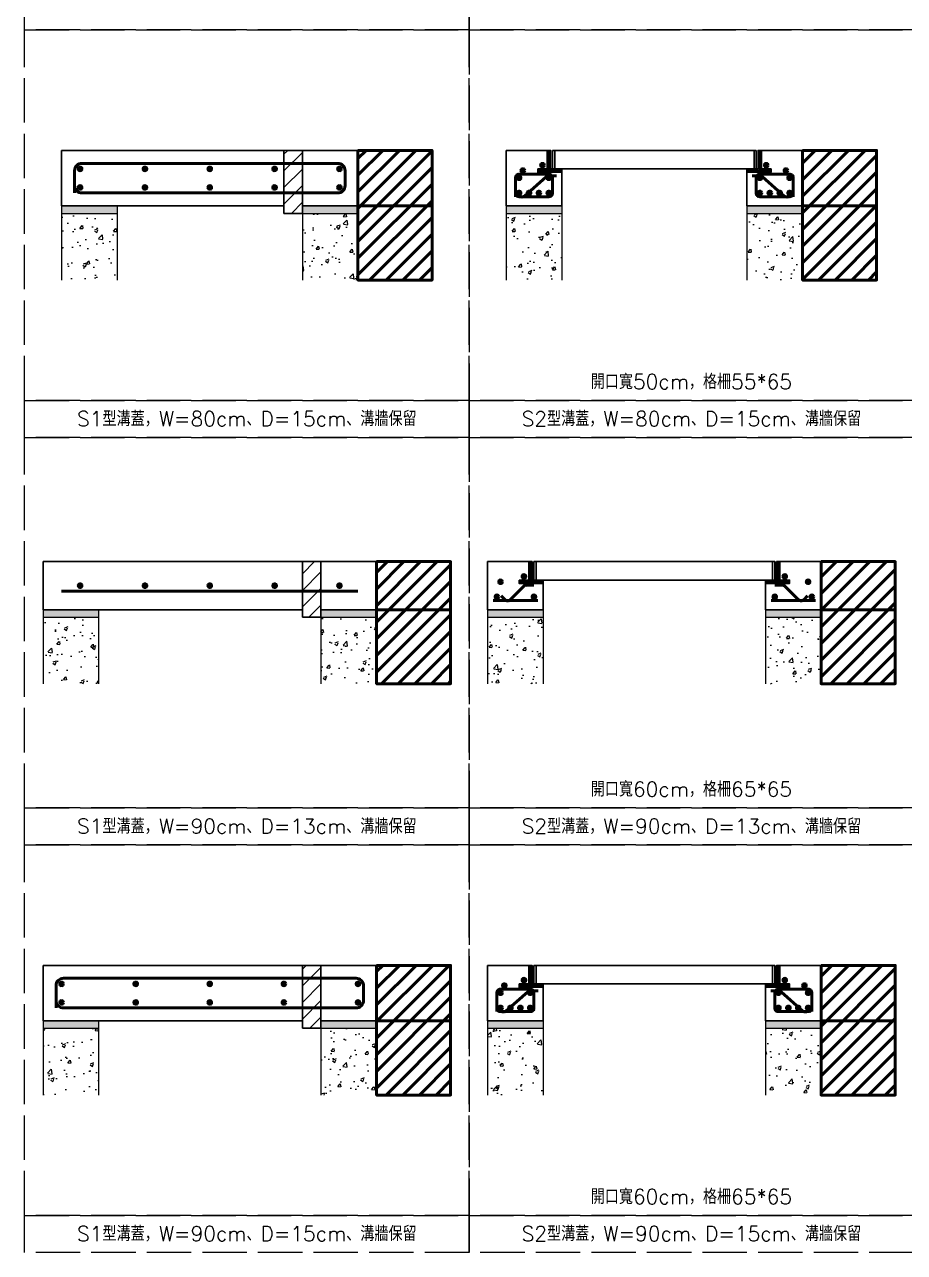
# Model space of a CAD drawing. Extents: x -4891 to 4829, y -5666 to -3242.
# Drawn here: x 3425.3 to 3662.8, y -5006.3 to -4674.8 of the extents above; entities that cross this region are included whole.
import ezdxf

# ---------------------------------------------------------------- set-up
doc = ezdxf.new("R2010")
doc.units = 0
doc.header["$MEASUREMENT"] = 0
doc.linetypes.add('ACAD_ISO02W100', pattern=[15, 12, -3])
for name, color, linetype, lineweight in [('一、3.基本-變更', 1, 'Continuous', 50), ('二、1.繪圖-既有設施', 8, 'Continuous', 20), ('二、2.繪圖-施作項目', 181, 'Continuous', 30), ('二、5.繪圖-鋼筋', 60, 'Continuous', 50), ('二、6.繪圖-其他施作項目', 35, 'Continuous', 30)]:
    doc.layers.add(name, color=color, linetype=linetype, lineweight=lineweight)
doc.layers.add('一、4.基本-隱藏', color=9, linetype='ACAD_ISO02W100', lineweight=20, plot=False)
doc.layers.add('三、3.文字-註解文字', color=2, linetype='Continuous')
doc.styles.add('Content', font='romans.shx', dxfattribs={"height": 4, "bigfont": 'genie.shx'})
pattern_1 = [(0, (-224119.11284, -336857.6605), (0.635, 0.635), [0.3175, -0.9525]), (90, (-224118.9541, -336857.8192), (-0.635, 0.635), [0.3175, -0.9525])]
pattern_2 = [(50, (-224119.113, -336857.6605), (9.10923345, -0.79695428), [0.9525, -10.4775]), (355, (-224119.113, -336857.6605), (-1.76217107, 9.55284226), [0.762, -8.3820292]), (100.4514447, (-224118.354, -336857.727), (7.34706235, 8.7558876), [0.80950044, -8.90451223]), (46.1842, (-224119.113, -336855.12), (13.55395204, -2.1021164), [1.42875, -15.71625]), (96.6355576, (-224117.983, -336855.296), (11.8702067, 12.37130623), [1.21425116, -13.3567804]), (351.184151, (-224119.113, -336855.12), (11.8702067, 12.37130623), [1.14299835, -12.5729866]), (21, (-224117.843, -336855.7555), (7.58071956, -5.11325991), [0.9525, -10.4775]), (326, (-224117.843, -336855.7555), (3.09010142, 9.2093983), [0.762, -8.382]), (71.451445, (-224117.211, -336856.182), (10.67082096, 4.09613844), [0.80950044, -8.90449688]), (37.5, (-224119.113, -336857.6605), (0.154430163, 4.227751944), [0, -8.2804, 0, -8.509, 0, -8.41375]), (7.5, (-224119.113, -336857.6605), (3.340983126, 5.00902874), [0, -4.8514, 0, -8.0899, 0, -3.20675]), (327.5, (-224121.945, -336857.6605), (6.779529758, -0.2864372), [0, -3.175, 0, -9.906, 0, -13.1445]), (317.5, (-224123.215, -336857.6605), (7.40645907, 1.27132455), [0, -4.1275, 0, -6.5786, 0, -9.3345])]
pattern_3 = [(45, (-224119.1128, -336857.6605), (-2.24506403, 2.24506403), [])]

msp = doc.modelspace()

# ---------------------------------------------------------------- hatches: boundary and pattern name
at = {"layer": '一、3.基本-變更'}
h = msp.add_hatch(dxfattribs=at)
h.set_pattern_fill('ANSI31', color=256)
h.set_pattern_definition(pattern_3)
h.paths.add_polyline_path([(3535.347, -4723.796), (3535.347, -4708.796), (3515.347, -4708.796), (3515.347, -4723.796)])
h.paths.add_polyline_path([(3515.347, -4723.796), (3515.347, -4743.796), (3535.347, -4743.796), (3535.347, -4723.796)])
h = msp.add_hatch(dxfattribs=at)
h.set_pattern_fill('ANSI31', color=256)
h.set_pattern_definition(pattern_3)
h.paths.add_polyline_path([(3655.347, -4708.796), (3635.347, -4708.796), (3635.347, -4723.796), (3655.347, -4723.796)])
h.paths.add_polyline_path([(3655.347, -4723.796), (3635.347, -4723.796), (3635.347, -4743.796), (3655.347, -4743.796)])
h = msp.add_hatch(dxfattribs=at)
h.set_pattern_fill('ANSI31', color=256)
h.set_pattern_definition(pattern_3)
h.paths.add_polyline_path([(3540.347, -4819.796), (3520.347, -4819.796), (3520.347, -4832.796), (3540.347, -4832.796)])
h.paths.add_polyline_path([(3540.347, -4832.796), (3520.347, -4832.796), (3520.347, -4852.796), (3540.347, -4852.796)])
h = msp.add_hatch(dxfattribs=at)
h.set_pattern_fill('ANSI31', color=256)
h.set_pattern_definition(pattern_3)
h.paths.add_polyline_path([(3640.347, -4819.796), (3640.347, -4832.796), (3660.347, -4832.796), (3660.347, -4819.796)])
h.paths.add_polyline_path([(3660.347, -4832.796), (3640.347, -4832.796), (3640.347, -4852.796), (3660.347, -4852.796)])
h = msp.add_hatch(dxfattribs=at)
h.set_pattern_fill('ANSI31', color=256)
h.set_pattern_definition(pattern_3)
h.paths.add_polyline_path([(3520.347, -4928.796), (3520.347, -4943.796), (3540.347, -4943.796), (3540.347, -4928.796)])
h.paths.add_polyline_path([(3540.347, -4963.796), (3540.347, -4943.796), (3520.347, -4943.796), (3520.347, -4963.796)])
h = msp.add_hatch(dxfattribs=at)
h.set_pattern_fill('ANSI31', color=256)
h.set_pattern_definition(pattern_3)
h.paths.add_polyline_path([(3660.347, -4943.796), (3660.347, -4928.796), (3640.347, -4928.796), (3640.347, -4943.796)])
h.paths.add_polyline_path([(3660.347, -4943.796), (3640.347, -4943.796), (3640.347, -4963.796), (3660.347, -4963.796)])
at = {"layer": '二、1.繪圖-既有設施'}
h = msp.add_hatch(dxfattribs=at)
h.set_pattern_fill('CROSS', color=256, scale=0.1)
h.set_pattern_definition(pattern_1)
h.paths.add_polyline_path([(3450.347, -4723.796), (3435.347, -4723.796), (3435.347, -4725.796), (3450.347, -4725.796)])
h.paths.add_polyline_path([(3515.347, -4723.796), (3500.347, -4723.796), (3500.347, -4725.796), (3515.347, -4725.796)])
h = msp.add_hatch(dxfattribs=at)
h.set_pattern_fill('AR-CONC', color=256, scale=0.05)
h.set_pattern_definition(pattern_2)
h.paths.add_polyline_path([(3450.347, -4725.796), (3435.347, -4725.796), (3435.347, -4743.796), (3450.347, -4743.796)])
h.paths.add_polyline_path([(3515.347, -4725.796), (3500.347, -4725.796), (3500.347, -4743.796), (3515.347, -4743.796)])
h = msp.add_hatch(dxfattribs=at)
h.set_pattern_fill('CROSS', color=256, scale=0.1)
h.set_pattern_definition(pattern_1)
h.paths.add_polyline_path([(3570.347, -4723.796), (3555.347, -4723.796), (3555.347, -4725.796), (3570.347, -4725.796)])
h.paths.add_polyline_path([(3635.347, -4723.796), (3620.347, -4723.796), (3620.347, -4725.796), (3635.347, -4725.796)])
h = msp.add_hatch(dxfattribs=at)
h.set_pattern_fill('AR-CONC', color=256, scale=0.05)
h.set_pattern_definition(pattern_2)
h.paths.add_polyline_path([(3570.347, -4725.796), (3555.347, -4725.796), (3555.347, -4743.796), (3570.347, -4743.796)])
h.paths.add_polyline_path([(3635.347, -4725.796), (3620.347, -4725.796), (3620.347, -4743.796), (3635.347, -4743.796)])
h = msp.add_hatch(dxfattribs=at)
h.set_pattern_fill('CROSS', color=256, scale=0.1)
h.set_pattern_definition(pattern_1)
h.paths.add_polyline_path([(3445.347, -4832.796), (3430.347, -4832.796), (3430.347, -4834.796), (3445.347, -4834.796)])
h.paths.add_polyline_path([(3520.347, -4832.796), (3505.347, -4832.796), (3505.347, -4834.796), (3520.347, -4834.796)])
h = msp.add_hatch(dxfattribs=at)
h.set_pattern_fill('CROSS', color=256, scale=0.1)
h.set_pattern_definition(pattern_1)
h.paths.add_polyline_path([(3565.347, -4832.796), (3550.347, -4832.796), (3550.347, -4834.796), (3565.347, -4834.796)])
h.paths.add_polyline_path([(3640.347, -4832.796), (3625.347, -4832.796), (3625.347, -4834.796), (3640.347, -4834.796)])
h = msp.add_hatch(dxfattribs=at)
h.set_pattern_fill('AR-CONC', color=256, scale=0.05)
h.set_pattern_definition(pattern_2)
h.paths.add_polyline_path([(3445.347, -4834.796), (3430.347, -4834.796), (3430.347, -4852.796), (3445.347, -4852.796)])
h.paths.add_polyline_path([(3520.347, -4834.796), (3505.347, -4834.796), (3505.347, -4852.796), (3520.347, -4852.796)])
h = msp.add_hatch(dxfattribs=at)
h.set_pattern_fill('AR-CONC', color=256, scale=0.05)
h.set_pattern_definition(pattern_2)
h.paths.add_polyline_path([(3565.347, -4834.796), (3550.347, -4834.796), (3550.347, -4852.796), (3565.347, -4852.796)])
h.paths.add_polyline_path([(3640.347, -4834.796), (3625.347, -4834.796), (3625.347, -4852.796), (3640.347, -4852.796)])
h = msp.add_hatch(dxfattribs=at)
h.set_pattern_fill('CROSS', color=256, scale=0.1)
h.set_pattern_definition(pattern_1)
h.paths.add_polyline_path([(3445.347, -4943.796), (3430.347, -4943.796), (3430.347, -4945.796), (3445.347, -4945.796)])
h.paths.add_polyline_path([(3520.347, -4943.796), (3505.347, -4943.796), (3505.347, -4945.796), (3520.347, -4945.796)])
h = msp.add_hatch(dxfattribs=at)
h.set_pattern_fill('CROSS', color=256, scale=0.1)
h.set_pattern_definition(pattern_1)
h.paths.add_polyline_path([(3565.347, -4943.796), (3550.347, -4943.796), (3550.347, -4945.796), (3565.347, -4945.796)])
h.paths.add_polyline_path([(3640.347, -4943.796), (3625.347, -4943.796), (3625.347, -4945.796), (3640.347, -4945.796)])
h = msp.add_hatch(dxfattribs=at)
h.set_pattern_fill('AR-CONC', color=256, scale=0.05)
h.set_pattern_definition(pattern_2)
h.paths.add_polyline_path([(3445.347, -4945.796), (3430.347, -4945.796), (3430.347, -4963.796), (3445.347, -4963.796)])
h.paths.add_polyline_path([(3520.347, -4945.796), (3505.347, -4945.796), (3505.347, -4963.796), (3520.347, -4963.796)])
h = msp.add_hatch(dxfattribs=at)
h.set_pattern_fill('AR-CONC', color=256, scale=0.05)
h.set_pattern_definition(pattern_2)
h.paths.add_polyline_path([(3565.347, -4945.796), (3550.347, -4945.796), (3550.347, -4963.796), (3565.347, -4963.796)])
h.paths.add_polyline_path([(3640.347, -4945.796), (3625.347, -4945.796), (3625.347, -4963.796), (3640.347, -4963.796)])
at = {"layer": '二、5.繪圖-鋼筋'}
h = msp.add_hatch(color=256, dxfattribs=at)
h.dxf.hatch_style = 1
h.paths.add_polyline_path([(3439.847, -4713.796, 1), (3440.847, -4713.796, 1)])
h = msp.add_hatch(color=256, dxfattribs=at)
h.dxf.hatch_style = 1
h.paths.add_polyline_path([(3457.347, -4713.796, 1), (3458.347, -4713.796, 1)])
h = msp.add_hatch(color=256, dxfattribs=at)
h.dxf.hatch_style = 1
h.paths.add_polyline_path([(3474.847, -4713.796, 1), (3475.847, -4713.796, 1)])
h = msp.add_hatch(color=256, dxfattribs=at)
h.dxf.hatch_style = 1
h.paths.add_polyline_path([(3492.347, -4713.796, 1), (3493.347, -4713.796, 1)])
h = msp.add_hatch(color=256, dxfattribs=at)
h.dxf.hatch_style = 1
h.paths.add_polyline_path([(3509.847, -4713.796, 1), (3510.847, -4713.796, 1)])
h = msp.add_hatch(color=256, dxfattribs=at)
h.dxf.hatch_style = 1
h.paths.add_polyline_path([(3564.647, -4712.796, 1), (3565.647, -4712.796, 1)])
h = msp.add_hatch(color=256, dxfattribs=at)
h.dxf.hatch_style = 1
h.paths.add_polyline_path([(3625.047, -4712.796, 1), (3626.047, -4712.796, 1)])
h = msp.add_hatch(color=256, dxfattribs=at)
h.dxf.hatch_style = 1
h.paths.add_polyline_path([(3558.347, -4716.196, 1), (3559.347, -4716.196, 1)])
h = msp.add_hatch(color=256, dxfattribs=at)
h.dxf.hatch_style = 1
h.paths.add_polyline_path([(3559.347, -4714.246, 1), (3560.347, -4714.246, 1)])
h = msp.add_hatch(color=256, dxfattribs=at)
h.dxf.hatch_style = 1
h.paths.add_polyline_path([(3566.347, -4716.196, 1), (3567.347, -4716.196, 1)])
h = msp.add_hatch(color=256, dxfattribs=at)
h.dxf.hatch_style = 1
h.paths.add_polyline_path([(3623.347, -4716.196, 1), (3624.347, -4716.196, 1)])
h = msp.add_hatch(color=256, dxfattribs=at)
h.dxf.hatch_style = 1
h.paths.add_polyline_path([(3630.347, -4714.246, 1), (3631.347, -4714.246, 1)])
h = msp.add_hatch(color=256, dxfattribs=at)
h.dxf.hatch_style = 1
h.paths.add_polyline_path([(3631.347, -4716.196, 1), (3632.347, -4716.196, 1)])
h = msp.add_hatch(color=256, dxfattribs=at)
h.dxf.hatch_style = 1
h.paths.add_polyline_path([(3439.847, -4718.796, 1), (3440.847, -4718.796, 1)])
h = msp.add_hatch(color=256, dxfattribs=at)
h.dxf.hatch_style = 1
h.paths.add_polyline_path([(3457.347, -4718.796, 1), (3458.347, -4718.796, 1)])
h = msp.add_hatch(color=256, dxfattribs=at)
h.dxf.hatch_style = 1
h.paths.add_polyline_path([(3474.847, -4718.796, 1), (3475.847, -4718.796, 1)])
h = msp.add_hatch(color=256, dxfattribs=at)
h.dxf.hatch_style = 1
h.paths.add_polyline_path([(3492.347, -4718.796, 1), (3493.347, -4718.796, 1)])
h = msp.add_hatch(color=256, dxfattribs=at)
h.dxf.hatch_style = 1
h.paths.add_polyline_path([(3509.847, -4718.796, 1), (3510.847, -4718.796, 1)])
h = msp.add_hatch(color=256, dxfattribs=at)
h.dxf.hatch_style = 1
h.paths.add_polyline_path([(3558.347, -4720.296, 1), (3559.347, -4720.296, 1)])
h = msp.add_hatch(color=256, dxfattribs=at)
h.dxf.hatch_style = 1
h.paths.add_polyline_path([(3561.007, -4720.296, 1), (3562.007, -4720.296, 1)])
h = msp.add_hatch(color=256, dxfattribs=at)
h.dxf.hatch_style = 1
h.paths.add_polyline_path([(3563.677, -4720.296, 1), (3564.677, -4720.296, 1)])
h = msp.add_hatch(color=256, dxfattribs=at)
h.dxf.hatch_style = 1
h.paths.add_polyline_path([(3566.347, -4720.296, 1), (3567.347, -4720.296, 1)])
h = msp.add_hatch(color=256, dxfattribs=at)
h.dxf.hatch_style = 1
h.paths.add_polyline_path([(3623.347, -4720.296, 1), (3624.347, -4720.296, 1)])
h = msp.add_hatch(color=256, dxfattribs=at)
h.dxf.hatch_style = 1
h.paths.add_polyline_path([(3626.017, -4720.296, 1), (3627.017, -4720.296, 1)])
h = msp.add_hatch(color=256, dxfattribs=at)
h.dxf.hatch_style = 1
h.paths.add_polyline_path([(3628.687, -4720.296, 1), (3629.687, -4720.296, 1)])
h = msp.add_hatch(color=256, dxfattribs=at)
h.dxf.hatch_style = 1
h.paths.add_polyline_path([(3631.347, -4720.296, 1), (3632.347, -4720.296, 1)])
h = msp.add_hatch(color=256, dxfattribs=at)
h.dxf.hatch_style = 1
h.paths.add_polyline_path([(3439.847, -4826.296, 1), (3440.847, -4826.296, 1)])
h = msp.add_hatch(color=256, dxfattribs=at)
h.dxf.hatch_style = 1
h.paths.add_polyline_path([(3457.347, -4826.296, 1), (3458.347, -4826.296, 1)])
h = msp.add_hatch(color=256, dxfattribs=at)
h.dxf.hatch_style = 1
h.paths.add_polyline_path([(3474.847, -4826.296, 1), (3475.847, -4826.296, 1)])
h = msp.add_hatch(color=256, dxfattribs=at)
h.dxf.hatch_style = 1
h.paths.add_polyline_path([(3492.347, -4826.296, 1), (3493.347, -4826.296, 1)])
h = msp.add_hatch(color=256, dxfattribs=at)
h.dxf.hatch_style = 1
h.paths.add_polyline_path([(3509.847, -4826.296, 1), (3510.847, -4826.296, 1)])
h = msp.add_hatch(color=256, dxfattribs=at)
h.dxf.hatch_style = 1
h.paths.add_polyline_path([(3553.347, -4825.246, 1), (3554.347, -4825.246, 1)])
h = msp.add_hatch(color=256, dxfattribs=at)
h.dxf.hatch_style = 1
h.paths.add_polyline_path([(3559.647, -4823.796, 1), (3560.647, -4823.796, 1)])
h = msp.add_hatch(color=256, dxfattribs=at)
h.dxf.hatch_style = 1
h.paths.add_polyline_path([(3630.047, -4823.796, 1), (3631.047, -4823.796, 1)])
h = msp.add_hatch(color=256, dxfattribs=at)
h.dxf.hatch_style = 1
h.paths.add_polyline_path([(3636.347, -4825.246, 1), (3637.347, -4825.246, 1)])
h = msp.add_hatch(color=256, dxfattribs=at)
h.dxf.hatch_style = 1
h.paths.add_polyline_path([(3552.347, -4829.296, 1), (3553.347, -4829.296, 1)])
h = msp.add_hatch(color=256, dxfattribs=at)
h.dxf.hatch_style = 1
h.paths.add_polyline_path([(3562.347, -4829.296, 1), (3563.347, -4829.296, 1)])
h = msp.add_hatch(color=256, dxfattribs=at)
h.dxf.hatch_style = 1
h.paths.add_polyline_path([(3627.347, -4829.296, 1), (3628.347, -4829.296, 1)])
h = msp.add_hatch(color=256, dxfattribs=at)
h.dxf.hatch_style = 1
h.paths.add_polyline_path([(3637.347, -4829.296, 1), (3638.347, -4829.296, 1)])
h = msp.add_hatch(color=256, dxfattribs=at)
h.dxf.hatch_style = 1
h.paths.add_polyline_path([(3434.847, -4933.796, 1), (3435.847, -4933.796, 1)])
h = msp.add_hatch(color=256, dxfattribs=at)
h.dxf.hatch_style = 1
h.paths.add_polyline_path([(3454.847, -4933.796, 1), (3455.847, -4933.796, 1)])
h = msp.add_hatch(color=256, dxfattribs=at)
h.dxf.hatch_style = 1
h.paths.add_polyline_path([(3474.847, -4933.796, 1), (3475.847, -4933.796, 1)])
h = msp.add_hatch(color=256, dxfattribs=at)
h.dxf.hatch_style = 1
h.paths.add_polyline_path([(3494.847, -4933.796, 1), (3495.847, -4933.796, 1)])
h = msp.add_hatch(color=256, dxfattribs=at)
h.dxf.hatch_style = 1
h.paths.add_polyline_path([(3514.847, -4933.796, 1), (3515.847, -4933.796, 1)])
h = msp.add_hatch(color=256, dxfattribs=at)
h.dxf.hatch_style = 1
h.paths.add_polyline_path([(3554.347, -4934.246, 1), (3555.347, -4934.246, 1)])
h = msp.add_hatch(color=256, dxfattribs=at)
h.dxf.hatch_style = 1
h.paths.add_polyline_path([(3559.647, -4932.796, 1), (3560.647, -4932.796, 1)])
h = msp.add_hatch(color=256, dxfattribs=at)
h.dxf.hatch_style = 1
h.paths.add_polyline_path([(3630.047, -4932.796, 1), (3631.047, -4932.796, 1)])
h = msp.add_hatch(color=256, dxfattribs=at)
h.dxf.hatch_style = 1
h.paths.add_polyline_path([(3635.347, -4934.246, 1), (3636.347, -4934.246, 1)])
h = msp.add_hatch(color=256, dxfattribs=at)
h.dxf.hatch_style = 1
h.paths.add_polyline_path([(3434.847, -4938.796, 1), (3435.847, -4938.796, 1)])
h = msp.add_hatch(color=256, dxfattribs=at)
h.dxf.hatch_style = 1
h.paths.add_polyline_path([(3454.847, -4938.796, 1), (3455.847, -4938.796, 1)])
h = msp.add_hatch(color=256, dxfattribs=at)
h.dxf.hatch_style = 1
h.paths.add_polyline_path([(3474.847, -4938.796, 1), (3475.847, -4938.796, 1)])
h = msp.add_hatch(color=256, dxfattribs=at)
h.dxf.hatch_style = 1
h.paths.add_polyline_path([(3494.847, -4938.796, 1), (3495.847, -4938.796, 1)])
h = msp.add_hatch(color=256, dxfattribs=at)
h.dxf.hatch_style = 1
h.paths.add_polyline_path([(3514.847, -4938.796, 1), (3515.847, -4938.796, 1)])
h = msp.add_hatch(color=256, dxfattribs=at)
h.dxf.hatch_style = 1
h.paths.add_polyline_path([(3553.347, -4936.196, 1), (3554.347, -4936.196, 1)])
h = msp.add_hatch(color=256, dxfattribs=at)
h.dxf.hatch_style = 1
h.paths.add_polyline_path([(3561.347, -4936.196, 1), (3562.347, -4936.196, 1)])
h = msp.add_hatch(color=256, dxfattribs=at)
h.dxf.hatch_style = 1
h.paths.add_polyline_path([(3628.347, -4936.196, 1), (3629.347, -4936.196, 1)])
h = msp.add_hatch(color=256, dxfattribs=at)
h.dxf.hatch_style = 1
h.paths.add_polyline_path([(3636.347, -4936.196, 1), (3637.347, -4936.196, 1)])
h = msp.add_hatch(color=256, dxfattribs=at)
h.dxf.hatch_style = 1
h.paths.add_polyline_path([(3553.347, -4940.296, 1), (3554.347, -4940.296, 1)])
h = msp.add_hatch(color=256, dxfattribs=at)
h.dxf.hatch_style = 1
h.paths.add_polyline_path([(3556.007, -4940.296, 1), (3557.007, -4940.296, 1)])
h = msp.add_hatch(color=256, dxfattribs=at)
h.dxf.hatch_style = 1
h.paths.add_polyline_path([(3558.677, -4940.296, 1), (3559.677, -4940.296, 1)])
h = msp.add_hatch(color=256, dxfattribs=at)
h.dxf.hatch_style = 1
h.paths.add_polyline_path([(3561.347, -4940.296, 1), (3562.347, -4940.296, 1)])
h = msp.add_hatch(color=256, dxfattribs=at)
h.dxf.hatch_style = 1
h.paths.add_polyline_path([(3628.347, -4940.296, 1), (3629.347, -4940.296, 1)])
h = msp.add_hatch(color=256, dxfattribs=at)
h.dxf.hatch_style = 1
h.paths.add_polyline_path([(3631.017, -4940.296, 1), (3632.017, -4940.296, 1)])
h = msp.add_hatch(color=256, dxfattribs=at)
h.dxf.hatch_style = 1
h.paths.add_polyline_path([(3633.687, -4940.296, 1), (3634.687, -4940.296, 1)])
h = msp.add_hatch(color=256, dxfattribs=at)
h.dxf.hatch_style = 1
h.paths.add_polyline_path([(3636.347, -4940.296, 1), (3637.347, -4940.296, 1)])
at = {"layer": '二、6.繪圖-其他施作項目'}
h = msp.add_hatch(dxfattribs=at)
h.set_pattern_fill('ANSI31', color=256)
h.set_pattern_definition([(45, (-224614.1128, -337497.6605), (-2.24506403, 2.24506403), [])])
h.paths.add_polyline_path([(3500.347, -4708.796), (3495.347, -4708.796), (3495.347, -4725.796), (3500.347, -4725.796)])
h = msp.add_hatch(dxfattribs=at)
h.set_pattern_fill('ANSI31', color=256, scale=0.1)
h.set_pattern_definition([(45, (4795.18152, -5729.32315), (-0.2245064, 0.2245064), [])])
h.paths.add_polyline_path([(3567.347, -4708.796), (3566.447, -4708.796), (3566.447, -4713.796), (3563.847, -4713.796), (3563.847, -4714.696), (3570.347, -4714.696), (3570.347, -4713.796), (3567.347, -4713.796)])
h.paths.add_polyline_path([(3623.347, -4713.796), (3620.347, -4713.796), (3620.347, -4714.696), (3626.847, -4714.696), (3626.847, -4713.796), (3624.247, -4713.796), (3624.247, -4708.796), (3623.347, -4708.796)])
h = msp.add_hatch(dxfattribs=at)
h.set_pattern_fill('ANSI31', color=256)
h.set_pattern_definition([(45, (-224454.2358, -337689.4998), (-2.24506403, 2.24506403), [])])
h.paths.add_polyline_path([(3505.347, -4819.796), (3500.347, -4819.796), (3500.347, -4834.796), (3505.347, -4834.796)])
h = msp.add_hatch(dxfattribs=at)
h.set_pattern_fill('ANSI31', color=256, scale=0.1)
h.set_pattern_definition([(45, (4790.18152, -5815.25838), (-0.2245064, 0.2245064), [])])
h.paths.add_polyline_path([(3562.347, -4819.796), (3561.447, -4819.796), (3561.447, -4824.796), (3558.847, -4824.796), (3558.847, -4825.696), (3565.347, -4825.696), (3565.347, -4824.796), (3562.347, -4824.796)])
h.paths.add_polyline_path([(3628.347, -4824.796), (3625.347, -4824.796), (3625.347, -4825.696), (3631.847, -4825.696), (3631.847, -4824.796), (3629.247, -4824.796), (3629.247, -4819.796), (3628.347, -4819.796)])
h = msp.add_hatch(dxfattribs=at)
h.set_pattern_fill('ANSI31', color=256)
h.set_pattern_definition([(45, (-224609.1128, -337717.6605), (-2.24506403, 2.24506403), [])])
h.paths.add_polyline_path([(3505.347, -4928.796), (3500.347, -4928.796), (3500.347, -4945.796), (3505.347, -4945.796)])
h = msp.add_hatch(dxfattribs=at)
h.set_pattern_fill('ANSI31', color=256, scale=0.1)
h.set_pattern_definition([(45, (4790.18152, -5924.25838), (-0.2245064, 0.2245064), [])])
h.paths.add_polyline_path([(3562.347, -4928.796), (3561.447, -4928.796), (3561.447, -4933.796), (3558.847, -4933.796), (3558.847, -4934.696), (3565.347, -4934.696), (3565.347, -4933.796), (3562.347, -4933.796)])
h.paths.add_polyline_path([(3628.347, -4933.796), (3625.347, -4933.796), (3625.347, -4934.696), (3631.847, -4934.696), (3631.847, -4933.796), (3629.247, -4933.796), (3629.247, -4928.796), (3628.347, -4928.796)])

# ---------------------------------------------------------------- linework, layer by layer
at = {"layer": '一、3.基本-變更'}
for points in [[(3515.347, -4708.796), (3535.347, -4708.796), (3535.347, -4723.796), (3515.347, -4723.796)], [(3635.347, -4708.796), (3655.347, -4708.796), (3655.347, -4723.796), (3635.347, -4723.796)], [(3515.347, -4723.796), (3535.347, -4723.796), (3535.347, -4743.796), (3515.347, -4743.796)], [(3635.347, -4723.796), (3655.347, -4723.796), (3655.347, -4743.796), (3635.347, -4743.796)], [(3520.347, -4819.796), (3540.347, -4819.796), (3540.347, -4832.796), (3520.347, -4832.796)], [(3640.347, -4819.796), (3660.347, -4819.796), (3660.347, -4832.796), (3640.347, -4832.796)], [(3520.347, -4832.796), (3540.347, -4832.796), (3540.347, -4852.796), (3520.347, -4852.796)], [(3640.347, -4832.796), (3660.347, -4832.796), (3660.347, -4852.796), (3640.347, -4852.796)], [(3520.347, -4928.796), (3540.347, -4928.796), (3540.347, -4943.796), (3520.347, -4943.796)], [(3640.347, -4928.796), (3660.347, -4928.796), (3660.347, -4943.796), (3640.347, -4943.796)], [(3520.347, -4943.796), (3540.347, -4943.796), (3540.347, -4963.796), (3520.347, -4963.796)], [(3640.347, -4943.796), (3660.347, -4943.796), (3660.347, -4963.796), (3640.347, -4963.796)]]:
    msp.add_lwpolyline(points, close=True, dxfattribs=at)
at = {"layer": '一、4.基本-隱藏'}
for points in [[(3425.347, -4666.296), (3545.347, -4666.296), (3545.347, -4676.296), (3425.347, -4676.296)], [(3545.347, -4666.296), (3665.347, -4666.296), (3665.347, -4676.296), (3545.347, -4676.296)], [(3425.347, -4676.296), (3545.347, -4676.296), (3545.347, -4776.296), (3425.347, -4776.296)], [(3545.347, -4676.296), (3665.347, -4676.296), (3665.347, -4776.296), (3545.347, -4776.296)], [(3425.347, -4776.296), (3545.347, -4776.296), (3545.347, -4786.296), (3425.347, -4786.296)], [(3545.347, -4776.296), (3665.347, -4776.296), (3665.347, -4786.296), (3545.347, -4786.296)], [(3425.347, -4786.296), (3545.347, -4786.296), (3545.347, -4886.296), (3425.347, -4886.296)], [(3545.347, -4786.296), (3665.347, -4786.296), (3665.347, -4886.296), (3545.347, -4886.296)], [(3425.347, -4886.296), (3545.347, -4886.296), (3545.347, -4896.296), (3425.347, -4896.296)], [(3545.347, -4886.296), (3665.347, -4886.296), (3665.347, -4896.296), (3545.347, -4896.296)], [(3425.347, -4896.296), (3545.347, -4896.296), (3545.347, -4996.296), (3425.347, -4996.296)], [(3545.347, -4896.296), (3665.347, -4896.296), (3665.347, -4996.296), (3545.347, -4996.296)], [(3425.347, -4996.296), (3545.347, -4996.296), (3545.347, -5006.296), (3425.347, -5006.296)], [(3545.347, -4996.296), (3665.347, -4996.296), (3665.347, -5006.296), (3545.347, -5006.296)]]:
    msp.add_lwpolyline(points, close=True, dxfattribs=at)
at = {"layer": '二、1.繪圖-既有設施'}
for points in [[(3435.347, -4723.796), (3435.347, -4743.796)], [(3435.347, -4725.796), (3450.347, -4725.796)], [(3450.347, -4723.796), (3450.347, -4743.796)], [(3500.347, -4723.796), (3500.347, -4743.796)], [(3500.347, -4725.796), (3515.347, -4725.796)], [(3515.347, -4723.796), (3515.347, -4743.796)], [(3555.347, -4723.796), (3555.347, -4743.796)], [(3555.347, -4725.796), (3570.347, -4725.796)], [(3570.347, -4723.796), (3570.347, -4743.796)], [(3620.347, -4723.796), (3620.347, -4743.796)], [(3620.347, -4725.796), (3635.347, -4725.796)], [(3635.347, -4723.796), (3635.347, -4743.796)], [(3430.347, -4832.796), (3430.347, -4852.796)], [(3445.347, -4832.796), (3445.347, -4852.796)], [(3505.347, -4832.796), (3505.347, -4852.796)], [(3520.347, -4832.796), (3520.347, -4852.796)], [(3550.347, -4832.796), (3550.347, -4852.796)], [(3565.347, -4832.796), (3565.347, -4852.796)], [(3625.347, -4832.796), (3625.347, -4852.796)], [(3640.347, -4832.796), (3640.347, -4852.796)], [(3430.347, -4834.796), (3445.347, -4834.796)], [(3505.347, -4834.796), (3520.347, -4834.796)], [(3550.347, -4834.796), (3565.347, -4834.796)], [(3625.347, -4834.796), (3640.347, -4834.796)], [(3430.347, -4943.796), (3430.347, -4963.796)], [(3445.347, -4943.796), (3445.347, -4963.796)], [(3505.347, -4943.796), (3505.347, -4963.796)], [(3520.347, -4943.796), (3520.347, -4963.796)], [(3550.347, -4943.796), (3550.347, -4963.796)], [(3565.347, -4943.796), (3565.347, -4963.796)], [(3625.347, -4943.796), (3625.347, -4963.796)], [(3640.347, -4943.796), (3640.347, -4963.796)], [(3430.347, -4945.796), (3445.347, -4945.796)], [(3505.347, -4945.796), (3520.347, -4945.796)], [(3550.347, -4945.796), (3565.347, -4945.796)], [(3625.347, -4945.796), (3640.347, -4945.796)]]:
    msp.add_lwpolyline(points, dxfattribs=at)
at = {"layer": '二、2.繪圖-施作項目'}
for points in [[(3435.347, -4708.796), (3515.347, -4708.796)], [(3435.347, -4708.796), (3435.347, -4723.796)], [(3515.347, -4708.796), (3515.347, -4723.796)], [(3555.347, -4708.796), (3566.447, -4708.796)], [(3555.347, -4708.796), (3555.347, -4723.796)], [(3624.247, -4708.796), (3635.347, -4708.796)], [(3635.347, -4708.796), (3635.347, -4723.796)], [(3570.347, -4713.796), (3570.347, -4723.796)], [(3620.347, -4713.796), (3620.347, -4723.796)], [(3435.347, -4723.796), (3495.347, -4723.796)], [(3500.347, -4723.796), (3515.347, -4723.796)], [(3555.347, -4723.796), (3570.347, -4723.796)], [(3620.347, -4723.796), (3635.347, -4723.796)], [(3430.347, -4819.796), (3520.347, -4819.796)], [(3430.347, -4819.796), (3430.347, -4832.796)], [(3520.347, -4819.796), (3520.347, -4832.796)], [(3550.347, -4819.796), (3561.447, -4819.796)], [(3550.347, -4819.796), (3550.347, -4832.796)], [(3629.247, -4819.796), (3640.347, -4819.796)], [(3640.347, -4819.796), (3640.347, -4832.796)], [(3565.347, -4824.796), (3565.347, -4832.796)], [(3625.347, -4824.796), (3625.347, -4832.796)], [(3430.347, -4832.796), (3500.347, -4832.796)], [(3505.347, -4832.796), (3520.347, -4832.796)], [(3550.347, -4832.796), (3565.347, -4832.796)], [(3625.347, -4832.796), (3640.347, -4832.796)], [(3430.347, -4928.796), (3520.347, -4928.796)], [(3430.347, -4928.796), (3430.347, -4943.796)], [(3520.347, -4928.796), (3520.347, -4943.796)], [(3550.347, -4928.796), (3561.447, -4928.796)], [(3550.347, -4928.796), (3550.347, -4943.796)], [(3629.247, -4928.796), (3640.347, -4928.796)], [(3640.347, -4928.796), (3640.347, -4943.796)], [(3565.347, -4933.796), (3565.347, -4943.796)], [(3625.347, -4933.796), (3625.347, -4943.796)], [(3430.347, -4943.796), (3500.347, -4943.796)], [(3505.347, -4943.796), (3520.347, -4943.796)], [(3550.347, -4943.796), (3565.347, -4943.796)], [(3625.347, -4943.796), (3640.347, -4943.796)]]:
    msp.add_lwpolyline(points, dxfattribs=at)
at = {"layer": '二、5.繪圖-鋼筋'}
for points in [[(3511.847, -4714.296), (3511.847, -4718.296, -0.4142136), (3509.847, -4720.296), (3440.847, -4720.296, -0.4142136), (3438.847, -4718.296), (3438.847, -4714.296, -0.4142136), (3440.847, -4712.296), (3509.847, -4712.296, -0.4142136)], [(3566.847, -4715.196), (3558.847, -4715.196, 0.4142136), (3557.847, -4716.196), (3557.847, -4720.296, 0.4142136), (3558.847, -4721.296), (3566.847, -4721.296, 0.4142136), (3567.847, -4720.296), (3567.847, -4716.196, 0.4142136)], [(3623.847, -4715.196), (3631.847, -4715.196, -0.4142136), (3632.847, -4716.196), (3632.847, -4720.296, -0.4142136), (3631.847, -4721.296), (3623.847, -4721.296, -0.4142136), (3622.847, -4720.296), (3622.847, -4716.196, -0.4142136)], [(3516.847, -4934.296), (3516.847, -4938.296, -0.4142136), (3514.847, -4940.296), (3435.847, -4940.296, -0.4142136), (3433.847, -4938.296), (3433.847, -4934.296, -0.4142136), (3435.847, -4932.296), (3514.847, -4932.296, -0.4142136)], [(3561.847, -4935.196), (3553.847, -4935.196, 0.4142136), (3552.847, -4936.196), (3552.847, -4940.296, 0.4142136), (3553.847, -4941.296), (3561.847, -4941.296, 0.4142136), (3562.847, -4940.296), (3562.847, -4936.196, 0.4142136)], [(3628.847, -4935.196), (3636.847, -4935.196, -0.4142136), (3637.847, -4936.196), (3637.847, -4940.296, -0.4142136), (3636.847, -4941.296), (3628.847, -4941.296, -0.4142136), (3627.847, -4940.296), (3627.847, -4936.196, -0.4142136)]]:
    msp.add_lwpolyline(points, format="xyb", close=True, dxfattribs=at)
for points in [[(3438.847, -4716.296), (3438.847, -4720.296)], [(3557.847, -4718.246), (3557.847, -4721.296)], [(3632.847, -4718.246), (3632.847, -4721.296)], [(3435.347, -4827.796), (3515.347, -4827.796)], [(3551.847, -4830.296), (3563.847, -4830.296)], [(3638.847, -4830.296), (3626.847, -4830.296)], [(3433.847, -4936.296), (3433.847, -4940.296)], [(3552.847, -4938.246), (3552.847, -4941.296)], [(3637.847, -4938.246), (3637.847, -4941.296)]]:
    msp.add_lwpolyline(points, dxfattribs=at)
for points in [[(3557.865, -4719.919), (3558.857, -4721.045, 0.4142136), (3560.268, -4721.135), (3566.164, -4715.945, -0.1824306), (3566.825, -4715.696), (3568.947, -4715.696)], [(3632.829, -4719.919), (3631.838, -4721.045, -0.4142136), (3630.427, -4721.135), (3624.531, -4715.945, 0.1824306), (3623.87, -4715.696), (3621.747, -4715.696)], [(3562.847, -4826.196), (3560.762, -4826.196, 0.1989124), (3560.054, -4826.489), (3556.454, -4830.089, -0.4142136), (3555.04, -4830.089), (3553.98, -4829.028)], [(3627.847, -4826.196), (3629.933, -4826.196, -0.1989124), (3630.64, -4826.489), (3634.24, -4830.089, 0.4142136), (3635.654, -4830.089), (3636.715, -4829.028)], [(3552.865, -4939.919), (3553.857, -4941.045, 0.4142136), (3555.268, -4941.135), (3561.164, -4935.945, -0.1824306), (3561.825, -4935.696), (3563.947, -4935.696)], [(3637.829, -4939.919), (3636.838, -4941.045, -0.4142136), (3635.427, -4941.135), (3629.531, -4935.945, 0.1824306), (3628.87, -4935.696), (3626.747, -4935.696)]]:
    msp.add_lwpolyline(points, format="xyb", dxfattribs=at)
for centre in [(3440.347, -4713.796), (3457.847, -4713.796), (3475.347, -4713.796), (3492.847, -4713.796), (3510.347, -4713.796), (3565.147, -4712.796), (3625.547, -4712.796), (3558.847, -4716.196), (3559.847, -4714.246), (3566.847, -4716.196), (3623.847, -4716.196), (3630.847, -4714.246), (3631.847, -4716.196), (3440.347, -4718.796), (3457.847, -4718.796), (3475.347, -4718.796), (3492.847, -4718.796), (3510.347, -4718.796), (3558.847, -4720.296), (3561.507, -4720.296), (3564.177, -4720.296), (3566.847, -4720.296), (3623.847, -4720.296), (3626.517, -4720.296), (3629.187, -4720.296), (3631.847, -4720.296), (3440.347, -4826.296), (3457.847, -4826.296), (3475.347, -4826.296), (3492.847, -4826.296), (3510.347, -4826.296), (3553.847, -4825.246), (3560.147, -4823.796), (3630.547, -4823.796), (3636.847, -4825.246), (3552.847, -4829.296), (3562.847, -4829.296), (3627.847, -4829.296), (3637.847, -4829.296), (3435.347, -4933.796), (3455.347, -4933.796), (3475.347, -4933.796), (3495.347, -4933.796), (3515.347, -4933.796), (3554.847, -4934.246), (3560.147, -4932.796), (3630.547, -4932.796), (3635.847, -4934.246), (3435.347, -4938.796), (3455.347, -4938.796), (3475.347, -4938.796), (3495.347, -4938.796), (3515.347, -4938.796), (3553.847, -4936.196), (3561.847, -4936.196), (3628.847, -4936.196), (3636.847, -4936.196), (3553.847, -4940.296), (3556.507, -4940.296), (3559.177, -4940.296), (3561.847, -4940.296), (3628.847, -4940.296), (3631.517, -4940.296), (3634.187, -4940.296), (3636.847, -4940.296)]:
    msp.add_circle(centre, 0.5, dxfattribs=at)
at = {"layer": '二、6.繪圖-其他施作項目'}
for points in [[(3495.347, -4708.796), (3495.347, -4725.796)], [(3500.347, -4708.796), (3500.347, -4725.796)], [(3567.847, -4708.796), (3567.847, -4713.796)], [(3567.847, -4708.796), (3622.847, -4708.796)], [(3568.447, -4708.796), (3568.447, -4713.796)], [(3622.247, -4708.796), (3622.247, -4713.796)], [(3622.847, -4708.796), (3622.847, -4713.796)], [(3567.847, -4713.796), (3622.847, -4713.796)], [(3495.347, -4725.796), (3500.347, -4725.796)], [(3500.347, -4819.796), (3500.347, -4834.796)], [(3505.347, -4819.796), (3505.347, -4834.796)], [(3562.847, -4819.796), (3562.847, -4824.796)], [(3562.847, -4819.796), (3627.847, -4819.796)], [(3563.447, -4819.796), (3563.447, -4824.796)], [(3627.247, -4819.796), (3627.247, -4824.796)], [(3627.847, -4819.796), (3627.847, -4824.796)], [(3562.847, -4824.796), (3627.847, -4824.796)], [(3500.347, -4834.796), (3505.347, -4834.796)], [(3500.347, -4928.796), (3500.347, -4945.796)], [(3505.347, -4928.796), (3505.347, -4945.796)], [(3562.847, -4928.796), (3562.847, -4933.796)], [(3562.847, -4928.796), (3627.847, -4928.796)], [(3563.447, -4928.796), (3563.447, -4933.796)], [(3627.247, -4928.796), (3627.247, -4933.796)], [(3627.847, -4928.796), (3627.847, -4933.796)], [(3562.847, -4933.796), (3627.847, -4933.796)], [(3500.347, -4945.796), (3505.347, -4945.796)]]:
    msp.add_lwpolyline(points, dxfattribs=at)
for points in [[(3563.847, -4713.796), (3566.447, -4713.796), (3566.447, -4708.796), (3567.347, -4708.796), (3567.347, -4713.796), (3570.347, -4713.796), (3570.347, -4714.696), (3563.847, -4714.696)], [(3624.247, -4708.796), (3623.347, -4708.796), (3623.347, -4713.796), (3620.347, -4713.796), (3620.347, -4714.696), (3626.847, -4714.696), (3626.847, -4713.796), (3624.247, -4713.796)], [(3558.847, -4824.796), (3561.447, -4824.796), (3561.447, -4819.796), (3562.347, -4819.796), (3562.347, -4824.796), (3565.347, -4824.796), (3565.347, -4825.696), (3558.847, -4825.696)], [(3629.247, -4819.796), (3628.347, -4819.796), (3628.347, -4824.796), (3625.347, -4824.796), (3625.347, -4825.696), (3631.847, -4825.696), (3631.847, -4824.796), (3629.247, -4824.796)], [(3558.847, -4933.796), (3561.447, -4933.796), (3561.447, -4928.796), (3562.347, -4928.796), (3562.347, -4933.796), (3565.347, -4933.796), (3565.347, -4934.696), (3558.847, -4934.696)], [(3629.247, -4928.796), (3628.347, -4928.796), (3628.347, -4933.796), (3625.347, -4933.796), (3625.347, -4934.696), (3631.847, -4934.696), (3631.847, -4933.796), (3629.247, -4933.796)]]:
    msp.add_lwpolyline(points, close=True, dxfattribs=at)

# ---------------------------------------------------------------- texts
at = {"layer": '三、3.文字-註解文字', "char_height": 4, "attachment_point": 5, "style": 'Content'}
for s, width, insert in [('開口寬50cm，格柵55*65', 84.48253, (3605.347, -4771.296)), ('S1型溝蓋，W=80cm、D=15cm、溝牆保留', 108.60993, (3485.347, -4781.296)), ('S2型溝蓋，W=80cm、D=15cm、溝牆保留', 112.95285, (3605.347, -4781.296)), ('開口寬60cm，格柵65*65', 84.48253, (3605.347, -4881.296)), ('S1型溝蓋，W=90cm、D=13cm、溝牆保留', 108.60993, (3485.347, -4891.296)), ('S2型溝蓋，W=90cm、D=13cm、溝牆保留', 112.95285, (3605.347, -4891.296)), ('開口寬60cm，格柵65*65', 84.48253, (3605.347, -4991.296)), ('S1型溝蓋，W=90cm、D=15cm、溝牆保留', 108.60993, (3485.347, -5001.296)), ('S2型溝蓋，W=90cm、D=15cm、溝牆保留', 112.95285, (3605.347, -5001.296))]:
    msp.add_mtext_dynamic_manual_height_columns(s, width=width, gutter_width=20, heights=[0], dxfattribs=dict(at, insert=insert))

doc.saveas('drawing.dxf')
